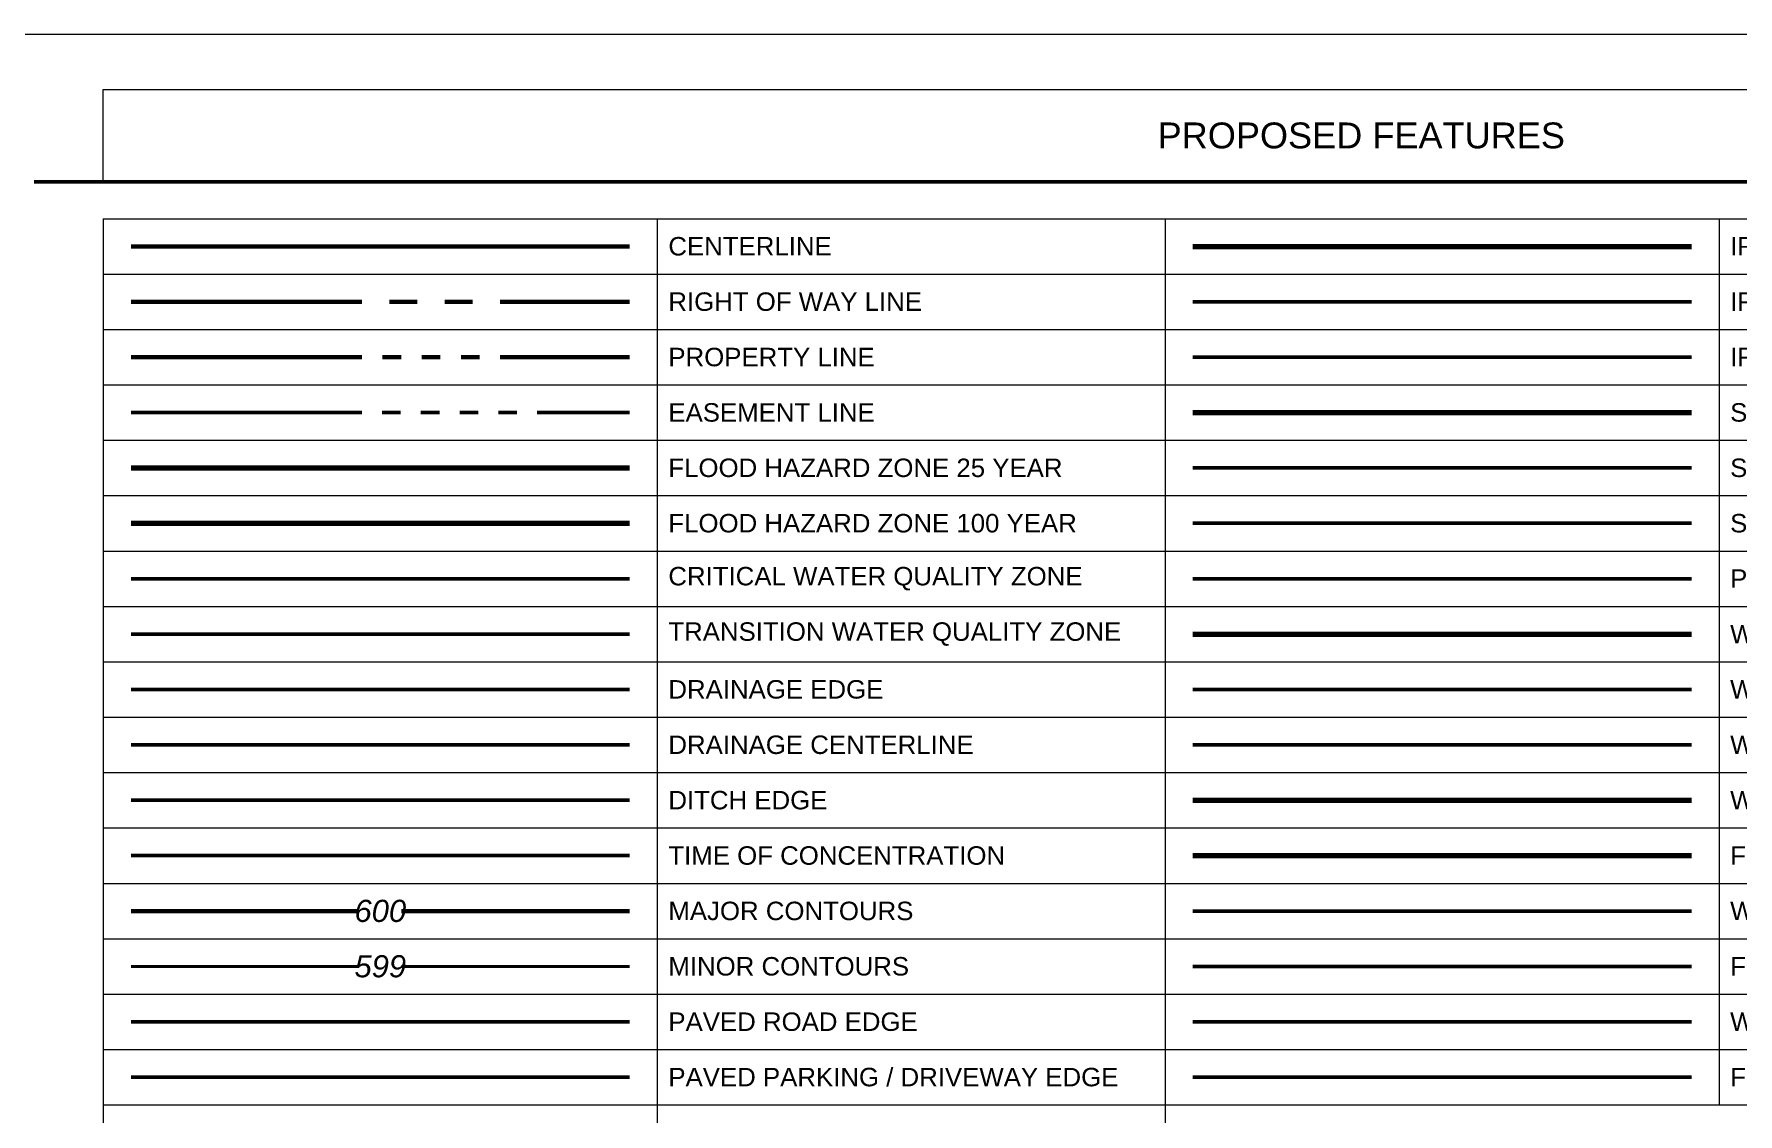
# Model space of a CAD drawing. Extents: x 2.2 to 31, y 0.8 to 21.8.
# Drawn here: x 16.6 to 25.83, y 15.95 to 21.8 of the extents above; entities that cross this region are included whole.
import ezdxf

# ---------------------------------------------------------------- set-up
doc = ezdxf.new("R2010")
doc.units = 0
doc.header["$MEASUREMENT"] = 0
for name, pattern in [('ESMT', [2, 1.25, -0.11, 0.05, -0.11, 0.05, -0.11, 0.05, -0.11, 0.05, -0.11]), ('PROP', [2, 1.25, -0.1125, 0.1, -0.1125, 0.1, -0.1125, 0.1, -0.1125]), ('RWAY', [2, 1.25, -0.15, 0.15, -0.15, 0.15, -0.15])]:
    doc.linetypes.add(name, pattern=pattern)
doc.layers.get('0').update_dxf_attribs({"lineweight": 20, "true_color": 0xfaaafa})
doc.layers.get('Defpoints').update_dxf_attribs({"color": 111, "lineweight": 20})
for name, color, linetype, lineweight in [('C-BLIN-CNTR', 10, 'BLIN-CNTR', 60), ('C-DRAN-CNTR', 110, 'DRNG-FLOW', 50), ('C-DRAN-LINE', 110, 'DRNG-P', 50), ('C-DTCH-LINE', 110, 'DDDT-4', 50), ('C-ESMT-LINE', 210, 'ESMT', 50), ('C-FLHA-025Y', 120, 'FLHA-025Y-P', 80), ('C-FLHA-100Y', 120, 'FLHA-100Y-P', 80), ('C-HYDR-TMOC', 120, 'TOC-P', 50), ('C-IRRG-LINE', 200, 'IRRG-P', 80), ('C-PRKG-ASPH', 200, 'Continuous', 50), ('C-PROP-LINE', 40, 'PROP', 60), ('C-ROAD-ASPH', 200, 'PVMT', 50), ('C-RWAY-LINE', 30, 'RWAY', 60), ('C-STRM-LINE', 210, 'STRM-P', 80), ('C-STRM-PERF-DRAN', 210, 'STRM-PERF-DRAN', 50), ('C-TOPO-MAJR', 160, 'Continuous', 60), ('C-TOPO-MAJR-TEXT', 162, 'Continuous', 50), ('C-TOPO-MINR', 10, 'Continuous', 40), ('C-TOPO-MINR-TEXT', 12, 'Continuous', 50), ('C-WATR-LINE', 150, 'Continuous', 80), ('C-WWAY-WQCZ', 110, 'CWQZ-P', 50), ('C-WWAY-WQTZ', 110, 'WQTZ-P', 50), ('C-WWTR-FORC', 60, 'WWTR-P-FM', 80), ('C-WWTR-LINE', 70, 'WWTR-P', 80), ('G-ANNO-TABL', 130, 'Continuous', 40), ('G-ANNO-TTBL', 130, 'Continuous', 50), ('V-IRRG-ABAN-FUTR', 201, 'IRRG-TA', 50), ('V-IRRG-DEMO', 201, 'IRRG-DEMO', 50), ('V-STRM-ABAN-FUTR', 211, 'STRM-TA', 50), ('V-STRM-DEMO', 211, 'STRM-DEMO', 50), ('V-WATR-ABAN-FUTR', 151, 'WATR-TA', 50), ('V-WATR-DEMO', 151, 'WATR-DEMO', 50), ('V-WWTR-ABAN-FUTR', 71, 'WWTR-TA', 50), ('V-WWTR-DEMO', 71, 'WWTR-DEMO', 50)]:
    doc.layers.add(name, color=color, linetype=linetype, lineweight=lineweight)
doc.layers.add('G-NPLT', color=252, linetype='Continuous', lineweight=20, plot=False)
doc.styles.add('COA', font='arial.ttf')
doc.styles.add('COA_Existing', font='arial.ttf', dxfattribs={"height": 2})
doc.styles.add('COA_Line', font='simplex.shx')
doc.styles.add('COA_Proposed', font='ariali.ttf', dxfattribs={"height": 2.4})
doc.linetypes.add('BLIN-CNTR', pattern='A,0.75,-0.125,0.125,-0.125,0.75,["C",COA_Existing,S=0.05,R=0,X=0.025,Y=-0.05],0,["L",COA_Existing,S=0.05,R=0,X=0.055,Y=-0.085],-0.15', length=2.025)
doc.linetypes.add('CWQZ-P', pattern='A,0.2,-0.0625,0.2,-0.0625,0.2,-0.0625,0.2,-0.0625,0.2,["CWQZ",COA_Proposed,S=0.05,R=0,X=0.025,Y=-0.06],-0.575', length=1.825)
doc.linetypes.add('DDDT-4', pattern='A,0.0625,-0.03125,["●",COA_Existing,S=0.025,R=0,X=-0.0175,Y=-0.0175],-0.03125,["●",COA_Existing,S=0.025,R=0,X=-0.0175,Y=-0.0175],-0.03125', length=0.15625)
doc.linetypes.add('DRNG-FLOW', pattern='A,1.25,[">",COA_Line,S=0.1,R=0,X=0,Y=-0.0428],-0.1,0.075,-0.05,0.075,-0.05,0.075,-0.05,0.075,-0.05', length=1.85)
doc.linetypes.add('DRNG-P', pattern='A,1.25,["DR",COA_Proposed,S=0.05,R=0,X=0.025,Y=-0.06],-0.3', length=1.55)
doc.linetypes.add('FLHA-025Y-P', pattern='A,0.6,-0.05,0.6,["25Y",COA_Proposed,S=0.05,R=0,X=0.025,Y=-0.06],-0.35', length=1.6)
doc.linetypes.add('FLHA-100Y-P', pattern='A,0.6,-0.05,0.6,["100Y",COA_Proposed,S=0.05,R=0,X=0.025,Y=-0.06],-0.45', length=1.7)
doc.linetypes.add('IRRG-DEMO', pattern='A,0.15,-0.125,0.15,-0.125,0.15,-0.125,0.15,-0.125,0.15,["IR",COA_Existing,S=0.05,R=0,X=0.025,Y=-0.05],-0.2', length=1.45)
doc.linetypes.add('IRRG-P', pattern='A,1.25,["IR",COA_Proposed,S=0.05,R=0,X=0.025,Y=-0.06],-0.225', length=1.475)
doc.linetypes.add('IRRG-TA', pattern='A,0.35,-0.1,0.35,-0.1,0.35,["IR",COA_Existing,S=0.05,R=0,X=0.025,Y=-0.05],-0.2', length=1.45)
doc.linetypes.add('PVMT', pattern='A,1.25,[70,COA_ESD,S=0.1,R=180,X=0,Y=0],0', length=1.25)
doc.linetypes.add('STRM-DEMO', pattern='A,0.15,-0.125,0.15,-0.125,0.15,-0.125,0.15,-0.125,0.15,[">>",COA_Line,S=0.1,R=0,X=0.025,Y=-0.0428],-0.225', length=1.475)
doc.linetypes.add('STRM-P', pattern='A,1.25,[">>",COA_Line,S=0.1,R=0,X=0.025,Y=-0.0428],-0.225', length=1.475)
doc.linetypes.add('STRM-PERF-DRAN', pattern='A,1.25,["PD",COA_Proposed,S=0.04,R=0,X=0.025,Y=-0.04],-0.25', length=1.5)
doc.linetypes.add('STRM-TA', pattern='A,0.35,-0.1,0.35,-0.1,0.35,[">>",COA_Line,S=0.1,R=0,X=0.025,Y=-0.0428],-0.225', length=1.475)
doc.linetypes.add('TOC-P', pattern='A,1.25,["TC",COA_Proposed,S=0.05,R=0,X=0.025,Y=-0.06],-0.275', length=1.525)
doc.linetypes.add('WATR-DEMO', pattern='A,0.15,-0.125,0.15,-0.125,0.15,-0.125,0.15,-0.125,0.15,["W",COA_Existing,S=0.05,R=0,X=0.025,Y=-0.05],-0.175', length=1.425)
doc.linetypes.add('WATR-TA', pattern='A,0.35,-0.1,0.35,-0.1,0.35,["W",COA_Existing,S=0.05,R=0,X=0.025,Y=-0.05],-0.175', length=1.425)
doc.linetypes.add('WQTZ-P', pattern='A,0.2,-0.0625,0.2,-0.0625,0.2,-0.0625,0.2,-0.0625,0.2,["WQTZ",COA_Proposed,S=0.05,R=0,X=0.025,Y=-0.06],-0.575', length=1.825)
doc.linetypes.add('WWTR-A-FM', pattern='A,0.25,-0.0833,0.25,-0.0833,0.25,-0.0833,0.3833,[">>",COA_Line,S=0.1,R=0,X=0,Y=-0.0428],0.3833,-0.0833', length=1.8498)
doc.linetypes.add('WWTR-DEMO', pattern='A,0.15,-0.125,0.15,-0.125,0.15,-0.125,0.15,-0.125,0.3125,[">",COA_Line,S=0.1,R=0,X=0,Y=-0.0428],0.3125,-0.125', length=1.85)
doc.linetypes.add('WWTR-DEMO-FM', pattern='A,0.15,-0.125,0.15,-0.125,0.15,-0.125,0.15,-0.125,0.3125,[">>",COA_Line,S=0.1,R=0,X=0,Y=-0.0428],0.3125,-0.125', length=1.85)
doc.linetypes.add('WWTR-P', pattern='A,1.85,[">",COA_Line,S=0.1,R=0,X=0,Y=-0.0428],0', length=1.85)
doc.linetypes.add('WWTR-P-FM', pattern='A,1.85,[">>",COA_Line,S=0.1,R=0,X=0,Y=-0.0428],0', length=1.85)
doc.linetypes.add('WWTR-TA', pattern='A,0.35,-0.1,0.35,-0.1,0.425,[">",COA_Line,S=0.1,R=0,X=0,Y=-0.0428],0.425,-0.1', length=1.85)

# ---------------------------------------------------------------- blocks, each defined once
blk = doc.blocks.new('*T180')
at = {"layer": 'Defpoints', "color": 8, "linetype": 'ByBlock', "lineweight": 0, "transparency": 16777216}
for p, q in [((0, 0), (5.75, 0)), ((0, 0), (0, -17.4)), ((3, 0), (3, -17.4)), ((5.75, 0), (5.75, -17.4)), ((0, -0.3), (5.75, -0.3)), ((0, -0.6), (5.75, -0.6)), ((0, -0.9), (5.75, -0.9)), ((0, -1.2), (5.75, -1.2)), ((0, -1.5), (5.75, -1.5)), ((0, -1.8), (5.75, -1.8)), ((0, -2.1), (5.75, -2.1)), ((0, -2.4), (5.75, -2.4)), ((0, -2.7), (5.75, -2.7)), ((0, -3), (5.75, -3)), ((0, -3.3), (5.75, -3.3)), ((0, -3.6), (5.75, -3.6)), ((0, -3.9), (5.75, -3.9)), ((0, -4.2), (5.75, -4.2)), ((0, -4.5), (5.75, -4.5)), ((0, -4.8), (5.75, -4.8)), ((0, -5.1), (5.75, -5.1)), ((0, -5.4), (5.75, -5.4)), ((0, -5.7), (5.75, -5.7)), ((0, -6), (5.75, -6)), ((0, -6.3), (5.75, -6.3)), ((0, -6.6), (5.75, -6.6)), ((0, -6.9), (5.75, -6.9)), ((0, -7.2), (5.75, -7.2)), ((0, -7.5), (5.75, -7.5)), ((0, -7.8), (5.75, -7.8)), ((0, -8.1), (5.75, -8.1)), ((0, -8.4), (5.75, -8.4)), ((0, -8.7), (5.75, -8.7)), ((0, -9), (5.75, -9)), ((0, -9.3), (5.75, -9.3)), ((0, -9.6), (5.75, -9.6)), ((0, -9.9), (5.75, -9.9)), ((0, -10.2), (5.75, -10.2)), ((0, -10.5), (5.75, -10.5)), ((0, -10.8), (5.75, -10.8)), ((0, -11.1), (5.75, -11.1)), ((0, -11.4), (5.75, -11.4)), ((0, -11.7), (5.75, -11.7)), ((0, -12), (5.75, -12)), ((0, -12.3), (5.75, -12.3)), ((0, -12.6), (5.75, -12.6)), ((0, -12.9), (5.75, -12.9)), ((0, -13.2), (5.75, -13.2)), ((0, -13.5), (5.75, -13.5)), ((0, -13.8), (5.75, -13.8)), ((0, -14.1), (5.75, -14.1)), ((0, -14.4), (5.75, -14.4)), ((0, -14.7), (5.75, -14.7)), ((0, -15), (5.75, -15)), ((0, -15.3), (5.75, -15.3)), ((0, -15.6), (5.75, -15.6)), ((0, -15.9), (5.75, -15.9)), ((0, -16.2), (5.75, -16.2)), ((0, -16.5), (5.75, -16.5)), ((0, -16.8), (5.75, -16.8)), ((0, -17.1), (5.75, -17.1)), ((0, -17.4), (5.75, -17.4))]:
    blk.add_line(p, q, dxfattribs=at)
at = {"layer": 'G-ANNO-TABL', "color": 0, "transparency": 16777216, "char_height": 0.1, "width": 2.63, "attachment_point": 4, "style": 'COA'}
for s, insert in [('CENTERLINE', (3.06, -0.15)), ('RIGHT OF WAY LINE', (3.06, -0.45)), ('PROPERTY LINE', (3.06, -0.75)), ('EASEMENT LINE', (3.06, -1.05)), ('FLOOD HAZARD ZONE 25 YEAR', (3.06, -1.35)), ('FLOOD HAZARD ZONE 100 YEAR', (3.06, -1.65)), ('CRITICAL WATER QUALITY ZONE', (3.06, -1.95)), ('TRANSITION WATER QUALITY ZONE', (3.06, -2.25)), ('DRAINAGE EDGE', (3.06, -2.55)), ('DRAINAGE CENTERLINE', (3.06, -2.85)), ('DITCH EDGE', (3.06, -3.15)), ('TIME OF CONCENTRATION', (3.06, -3.45)), ('MAJOR CONTOURS', (3.06, -3.75)), ('MINOR CONTOURS', (3.06, -4.05)), ('PAVED ROAD EDGE', (3.06, -4.35)), ('PAVED PARKING / DRIVEWAY EDGE', (3.06, -4.65)), ('GRAVEL EDGE', (3.06, -4.95)), ('PAVED ROAD DEMOLITION', (3.06, -5.25)), ('PAVED PARKING DEMOLITION', (3.06, -5.55)), ('CURB LINE', (3.06, -5.85)), ('CURB LINE DEMOLITION', (3.06, -6.15)), ('BUILDING LINE', (3.06, -6.45)), ('GUARDRAIL', (3.06, -6.75)), ('GUARDRAIL DEMOLITION', (3.06, -7.05)), ('HANDRAIL', (3.06, -7.35)), ('HANDRAIL DEMOLITION', (3.06, -7.65)), ('CHAINLINK FENCE', (3.06, -7.95)), ('STEEL FENCE', (3.06, -8.25)), ('FENCE DEMOLITION (GENERIC)', (3.06, -8.55)), ('STONE / ROCK WALL', (3.06, -8.85)), ('BRICK WALL', (3.06, -9.15)), ('TRAFFIC CONE LINE', (3.06, -9.45)), ('TRANSVERSE JOINT', (3.06, -9.75)), ('LONGITUDINAL JOINT', (3.06, -10.05)), ('EROSION ROCK BERM', (3.06, -10.35)), ('EROSION DIVERSION DIKE', (3.06, -10.65)), ('EROSION MULCH SOCK', (3.06, -10.95)), ('EROSION SILT FENCE', (3.06, -11.25)), ('EROSION TRI-FILTER DIKE', (3.06, -11.55)), ('EROSION TREE PROTECTION', (3.06, -11.85)), ('LIMITS OF CONSTRUCTION', (3.06, -12.15)), ('COMMUNICATION OVERHEAD', (3.06, -12.45)), ('COMMUNCATION UNDERGROUND', (3.06, -12.75)), ('COMMUNICATION DEMOLITION', (3.06, -13.05)), ('TRAFFIC SIGNAL OVERHEAD', (3.06, -13.35)), ('TRAFFIC SIGNAL UNDERGROUND', (3.06, -13.65)), ('TRAFFIC SIGNAL DEMOLITION', (3.06, -13.95)), ('ELECTRIC OVERHEAD', (3.06, -14.25)), ('ELECTRIC UNDEGROUND', (3.06, -14.55)), ('ELECTRIC DEMOLITION', (3.06, -14.85)), ('CHILLED WATER LINE', (3.06, -15.15)), ('CHILLED WATER TO ABANDON', (3.06, -15.45)), ('CHILLED WATER DEMOLITION', (3.06, -15.75)), ('RECLAIMED WATER LINE', (3.06, -16.05)), ('RECLAIMED WATER TO ABANDON', (3.06, -16.35)), ('RECLAIMED WATER DEMOLITION', (3.06, -16.65))]:
    blk.add_mtext(s, dxfattribs=dict(at, insert=insert))
blk = doc.blocks.new('*T184')
at = {"layer": 'Defpoints', "color": 8, "linetype": 'ByBlock', "lineweight": 0, "transparency": 16777216}
for p, q in [((0, 0), (5.75, 0)), ((0, 0), (0, -4.8)), ((3, 0), (3, -4.8)), ((5.75, 0), (5.75, -4.8)), ((0, -0.3), (5.75, -0.3)), ((0, -0.6), (5.75, -0.6)), ((0, -0.9), (5.75, -0.9)), ((0, -1.2), (5.75, -1.2)), ((0, -1.5), (5.75, -1.5)), ((0, -1.8), (5.75, -1.8)), ((0, -2.1), (5.75, -2.1)), ((0, -2.4), (5.75, -2.4)), ((0, -2.7), (5.75, -2.7)), ((0, -3), (5.75, -3)), ((0, -3.3), (5.75, -3.3)), ((0, -3.6), (5.75, -3.6)), ((0, -3.9), (5.75, -3.9)), ((0, -4.2), (5.75, -4.2)), ((0, -4.5), (5.75, -4.5)), ((0, -4.8), (5.75, -4.8))]:
    blk.add_line(p, q, dxfattribs=at)
at = {"layer": 'G-ANNO-TABL', "color": 0, "transparency": 16777216, "char_height": 0.1, "width": 2.63, "attachment_point": 4, "style": 'COA'}
for s, insert in [('IRRIGATION LINE', (3.06, -0.15)), ('IRRIGATION TO ABANDON', (3.06, -0.45)), ('IRRIGATION DEMOLITION', (3.06, -0.75)), ('STORM DRAIN LINE', (3.06, -1.05)), ('STORM DRAIN TO ABANDON', (3.06, -1.35)), ('STORM DRAIN DEMOLITION', (3.06, -1.65)), ('PERFORATED DRAIN', (3.06, -1.95)), ('WATER LINE', (3.06, -2.25)), ('WATER TO ABANDON', (3.06, -2.55)), ('WATER DEMOLITION', (3.06, -2.85)), ('WASTEWATER LINE', (3.06, -3.15)), ('FORCE MAIN LINE', (3.06, -3.45)), ('WASTEWATER TO ABANDON', (3.06, -3.75)), ('FORCE MAIN TO ABANDON', (3.06, -4.05)), ('WASTEWATER DEMOLITION', (3.06, -4.35)), ('FORCE MAIN DEMOLITION', (3.06, -4.65))]:
    blk.add_mtext(s, dxfattribs=dict(at, insert=insert))

msp = doc.modelspace()

# ---------------------------------------------------------------- linework, layer by layer
at = {"layer": 'C-BLIN-CNTR'}
msp.add_lwpolyline([(17.1249, 20.65), (19.8249, 20.65)], dxfattribs=at)
at = {"layer": 'C-DRAN-CNTR'}
msp.add_lwpolyline([(17.1249, 17.95), (19.8249, 17.95)], dxfattribs=at)
at = {"layer": 'C-DRAN-LINE'}
msp.add_lwpolyline([(17.1249, 18.25), (19.8249, 18.25)], dxfattribs=at)
at = {"layer": 'C-DTCH-LINE'}
msp.add_lwpolyline([(17.1249, 17.65), (19.8249, 17.65)], dxfattribs=at)
at = {"layer": 'C-ESMT-LINE'}
msp.add_lwpolyline([(17.1249, 19.75), (19.8249, 19.75)], dxfattribs=at)
at = {"layer": 'C-FLHA-025Y'}
msp.add_lwpolyline([(17.1249, 19.45), (19.8249, 19.45)], dxfattribs=at)
at = {"layer": 'C-FLHA-100Y'}
msp.add_lwpolyline([(17.1249, 19.15), (19.8249, 19.15)], dxfattribs=at)
at = {"layer": 'C-HYDR-TMOC'}
msp.add_lwpolyline([(17.1249, 17.35), (19.8249, 17.35)], dxfattribs=at)
at = {"layer": 'C-IRRG-LINE'}
msp.add_lwpolyline([(22.8749, 20.65), (25.5749, 20.65)], dxfattribs=at)
at = {"layer": 'C-PRKG-ASPH'}
msp.add_lwpolyline([(17.1249, 16.15), (19.8249, 16.15)], dxfattribs=at)
at = {"layer": 'C-PROP-LINE'}
msp.add_lwpolyline([(17.1249, 20.05), (19.8249, 20.05)], dxfattribs=at)
at = {"layer": 'C-ROAD-ASPH'}
msp.add_lwpolyline([(17.1249, 16.45), (19.8249, 16.45)], dxfattribs=at)
at = {"layer": 'C-RWAY-LINE'}
msp.add_lwpolyline([(17.1249, 20.35), (19.8249, 20.35)], dxfattribs=at)
at = {"layer": 'C-STRM-LINE'}
msp.add_lwpolyline([(22.8749, 19.75), (25.5749, 19.75)], dxfattribs=at)
at = {"layer": 'C-STRM-PERF-DRAN'}
msp.add_lwpolyline([(22.8749, 18.85), (25.5749, 18.85)], dxfattribs=at)
at = {"layer": 'C-TOPO-MAJR'}
msp.add_lwpolyline([(17.1249, 17.05), (19.8249, 17.05)], dxfattribs=at)
at = {"layer": 'C-TOPO-MINR'}
msp.add_lwpolyline([(17.1249, 16.75), (19.8249, 16.75)], dxfattribs=at)
at = {"layer": 'C-WATR-LINE'}
msp.add_lwpolyline([(22.8749, 18.55), (25.5749, 18.55)], dxfattribs=at)
at = {"layer": 'C-WWAY-WQCZ'}
msp.add_lwpolyline([(17.1249, 18.85), (19.8249, 18.85)], dxfattribs=at)
at = {"layer": 'C-WWAY-WQTZ'}
msp.add_lwpolyline([(17.1249, 18.55), (19.8249, 18.55)], dxfattribs=at)
at = {"layer": 'C-WWTR-FORC'}
msp.add_lwpolyline([(22.8749, 17.35), (25.5749, 17.35)], dxfattribs=at)
at = {"layer": 'C-WWTR-LINE'}
msp.add_lwpolyline([(22.8749, 17.65), (25.5749, 17.65)], dxfattribs=at)
at = {"layer": 'G-ANNO-TTBL'}
msp.add_lwpolyline([(30.9749, 21), (16.5999, 21)], dxfattribs=at)
at = {"layer": 'G-NPLT'}
for points in [[(2.2249, 21.8), (30.9749, 21.8), (30.9749, 0.8), (2.2249, 0.8)], [(16.9749, 21.5), (30.5999, 21.5), (30.5999, 21), (16.9749, 21)]]:
    msp.add_lwpolyline(points, close=True, dxfattribs=at)
at = {"layer": 'V-IRRG-ABAN-FUTR'}
msp.add_lwpolyline([(22.8749, 20.35), (25.5749, 20.35)], dxfattribs=at)
at = {"layer": 'V-IRRG-DEMO'}
msp.add_lwpolyline([(22.8749, 20.05), (25.5749, 20.05)], dxfattribs=at)
at = {"layer": 'V-STRM-ABAN-FUTR'}
msp.add_lwpolyline([(22.8749, 19.45), (25.5749, 19.45)], dxfattribs=at)
at = {"layer": 'V-STRM-DEMO'}
msp.add_lwpolyline([(22.8749, 19.15), (25.5749, 19.15)], dxfattribs=at)
at = {"layer": 'V-WATR-ABAN-FUTR'}
msp.add_lwpolyline([(22.8749, 18.25), (25.5749, 18.25)], dxfattribs=at)
at = {"layer": 'V-WATR-DEMO'}
msp.add_lwpolyline([(22.8749, 17.95), (25.5749, 17.95)], dxfattribs=at)
at = {"layer": 'V-WWTR-ABAN-FUTR'}
msp.add_lwpolyline([(22.8749, 17.05), (25.5749, 17.05)], dxfattribs=at)
at = {"layer": 'V-WWTR-ABAN-FUTR', "linetype": 'WWTR-A-FM'}
msp.add_lwpolyline([(22.8749, 16.75), (25.5749, 16.75)], dxfattribs=at)
at = {"layer": 'V-WWTR-DEMO'}
msp.add_lwpolyline([(22.8749, 16.45), (25.5749, 16.45)], dxfattribs=at)
at = {"layer": 'V-WWTR-DEMO', "linetype": 'WWTR-DEMO-FM'}
msp.add_lwpolyline([(22.8749, 16.15), (25.5749, 16.15)], dxfattribs=at)

# ---------------------------------------------------------------- block references
for name, p in [('*T180', (16.9749, 20.8)), ('*T184', (22.7249, 20.8))]:
    msp.add_blockref(name, p)

# ---------------------------------------------------------------- texts
at = {"layer": 'G-ANNO-TABL', "insert": (23.7874, 21.25), "char_height": 0.14, "attachment_point": 5, "style": 'COA'}
msp.add_mtext_dynamic_manual_height_columns('PROPOSED FEATURES', width=3.207175, gutter_width=0.5, heights=[0], dxfattribs=at)

# ---------------------------------------------------------------- next in the draw order: texts
at = {"layer": 'C-TOPO-MAJR-TEXT', "insert": (18.4749, 17.05), "char_height": 0.12, "width": 0.227398, "attachment_point": 5, "style": 'COA_Proposed', "bg_fill": 3, "box_fill_scale": 1, "bg_fill_color": 256, "bg_fill_transparency": 0}
msp.add_mtext('600', dxfattribs=at)
at = {"layer": 'C-TOPO-MINR-TEXT', "insert": (18.4749, 16.75), "char_height": 0.12, "attachment_point": 5, "style": 'COA_Proposed', "bg_fill": 3, "box_fill_scale": 1, "bg_fill_color": 256, "bg_fill_transparency": 0}
msp.add_mtext_dynamic_manual_height_columns('599', width=0.227944, gutter_width=10, heights=[0], dxfattribs=at)

doc.saveas('drawing.dxf')
